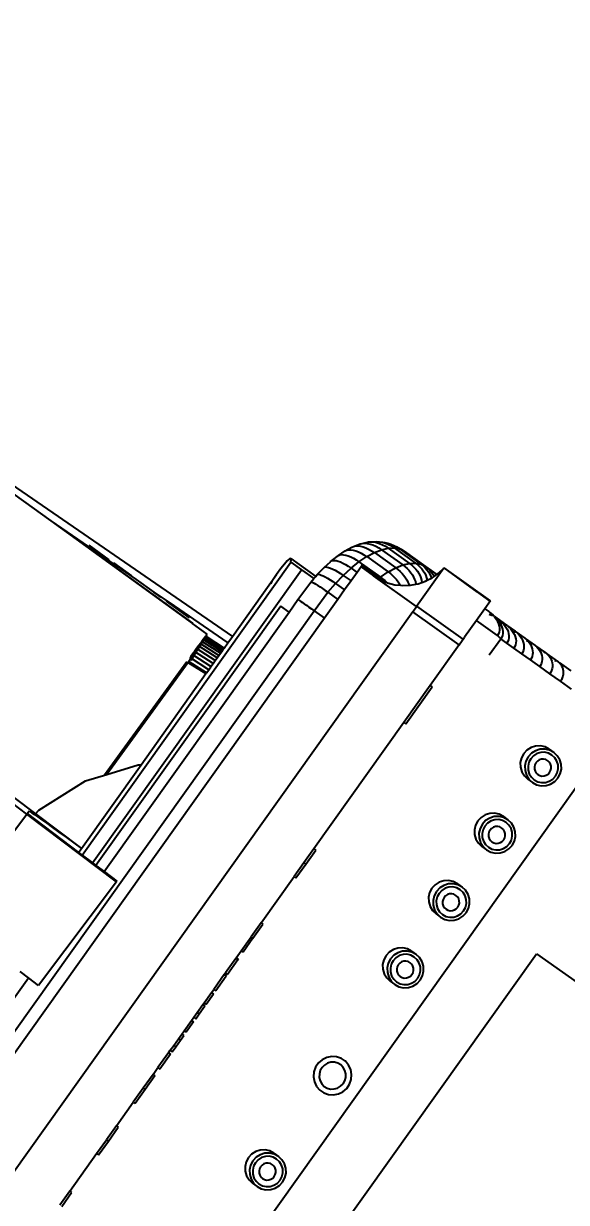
# Model space of a CAD drawing. Header units: metres. Extents: x 141303 to 146299, y 125960 to 127091.
# Drawn here: x 144905.128 to 144905.544, y 126076.511 to 126077.413 of the extents above; entities that cross this region are included whole.
import ezdxf

# ---------------------------------------------------------------- set-up
doc = ezdxf.new("R2010")
doc.units = ezdxf.units.M
doc.header["$MEASUREMENT"] = 0
for name, color, linetype in [('DIMENSION', 50, 'Continuous'), ('Edges', 7, 'Continuous'), ('FURNITURE', 6, 'Continuous')]:
    doc.layers.add(name, color=color, linetype=linetype)
doc.styles.get("Standard").update_dxf_attribs({"font": 'arial.ttf'})
doc.dimstyles.get("Standard").update_dxf_attribs({"dimtxt": 0.18, "dimasz": 0.18, "dimexe": 0.18, "dimexo": 0.0625, "dimgap": 0.09, "dimtad": 0, "dimtih": 1, "dimtoh": 1, "dimdec": 4, "dimzin": 0, "dimdsep": 46, "dimtxsty": 'Standard', "dimcen": 0.09, "dimadec": 0, "dimazin": 0, "dimtfac": 1, "dimtdec": 4, "dimtofl": 0, "dimtmove": 0, "dimatfit": 3, "dimfxl": 1, "dimtolj": 1, "dimtzin": 0, "dimarcsym": 0})

# ---------------------------------------------------------------- blocks, each defined once
blk = doc.blocks.new('ultrasound machine pl')
at = {"layer": 'Edges'}
for p, q in [((170.303, 126.345), (170.212, 112.258)), ((170.303, 126.345), (170.721, 102.815)), ((170.212, 112.258), (170.2, 110.365)), ((170.212, 112.258), (170.304, 107.706)), ((170.2, 110.365), (170.162, 104.565)), ((170.178, 104.565), (170.215, 110.365)), ((170.2, 110.365), (170.215, 110.365)), ((170.321, 110.273), (170.314, 109.188)), ((170.312, 108.945), (170.306, 107.966)), ((170.304, 107.706), (170.298, 106.755)), ((170.296, 106.383), (170.298, 106.755)), ((170.298, 106.755), (170.329, 105.688)), ((159.123, 105.643), (159.141, 106.403)), ((159.386, 106.527), (159.355, 105.345)), ((153.425, 105.794), (159.123, 105.643)), ((158.992, 100.707), (159.123, 105.643)), ((159.146, 105.643), (159.071, 102.815)), ((159.123, 105.643), (159.146, 105.643)), ((159.146, 105.643), (159.288, 105.643)), ((159.288, 105.643), (159.294, 105.594)), ((170.286, 104.827), (170.294, 106.077)), ((170.329, 105.688), (170.38, 102.815)), ((159.355, 105.345), (159.288, 102.815)), ((159.294, 105.594), (159.299, 105.499)), ((159.299, 105.499), (159.302, 105.361)), ((159.302, 105.361), (159.304, 105.179)), ((159.304, 105.179), (159.304, 104.954)), ((159.355, 105.345), (159.566, 105.317)), ((159.566, 105.317), (161.801, 104.391)), ((159.304, 104.687), (159.302, 104.379)), ((159.304, 104.954), (159.304, 104.687)), ((159.302, 104.379), (159.299, 104.033)), ((161.801, 104.391), (162.582, 103.792)), ((170.157, 103.779), (170.162, 104.565)), ((170.162, 104.565), (170.178, 104.565)), ((159.294, 103.648), (159.289, 103.228)), ((159.299, 104.033), (159.294, 103.648)), ((168.652, 103.801), (162.496, 103.858)), ((162.582, 103.792), (163.721, 102.918)), ((168.655, 103.736), (162.582, 103.792)), ((168.705, 103.735), (168.655, 103.736)), ((168.655, 103.736), (168.656, 103.72)), ((168.656, 103.72), (168.705, 103.72)), ((168.656, 103.72), (168.656, 103.717)), ((168.656, 103.717), (168.705, 103.716)), ((168.656, 103.717), (168.713, 102.815)), ((168.705, 103.735), (168.704, 103.756)), ((168.767, 103.735), (168.705, 103.735)), ((168.705, 103.72), (168.705, 103.735)), ((168.705, 103.716), (168.705, 103.72)), ((168.747, 102.815), (168.705, 103.716)), ((168.874, 103.767), (168.767, 103.735)), ((168.818, 103.69), (168.991, 103.702)), ((168.874, 103.767), (168.877, 103.768)), ((168.915, 103.78), (168.877, 103.768)), ((168.877, 103.768), (169.048, 103.779)), ((168.921, 102.815), (168.877, 103.768)), ((168.915, 103.78), (168.917, 103.781)), ((168.947, 103.79), (168.917, 103.781)), ((168.917, 103.781), (169.048, 103.779)), ((169.071, 103.789), (168.947, 103.79)), ((168.991, 103.702), (169.162, 103.713)), ((169.048, 103.779), (169.071, 103.789)), ((169.048, 103.779), (169.124, 103.788)), ((169.051, 103.714), (169.048, 103.779)), ((169.051, 103.714), (169.059, 103.714)), ((169.092, 102.815), (169.051, 103.714)), ((169.051, 103.714), (169.082, 102.815)), ((169.059, 103.714), (169.162, 103.713)), ((169.124, 103.788), (169.071, 103.789)), ((169.124, 103.788), (169.213, 103.787)), ((169.162, 103.713), (169.192, 103.725)), ((169.162, 103.713), (169.327, 103.724)), ((169.257, 102.815), (169.213, 103.787)), ((169.369, 103.786), (169.213, 103.787)), ((169.327, 103.724), (169.483, 103.734)), ((169.414, 102.815), (169.369, 103.786)), ((169.515, 103.785), (169.369, 103.786)), ((169.483, 103.734), (169.628, 103.744)), ((169.559, 102.815), (169.515, 103.785)), ((169.515, 103.785), (169.647, 103.783)), ((169.628, 103.744), (169.759, 103.752)), ((169.691, 102.815), (169.647, 103.783)), ((169.647, 103.783), (169.762, 103.782)), ((169.759, 103.752), (169.875, 103.76)), ((169.807, 102.815), (169.762, 103.782)), ((169.86, 103.781), (169.762, 103.782)), ((169.905, 102.815), (169.86, 103.781)), ((169.939, 103.781), (169.86, 103.781)), ((169.875, 103.76), (169.972, 103.766)), ((169.984, 102.815), (169.939, 103.781)), ((169.939, 103.781), (169.997, 103.78)), ((169.972, 103.766), (170.051, 103.772)), ((170.041, 102.815), (169.997, 103.78)), ((170.032, 103.78), (169.997, 103.78)), ((170.047, 103.78), (170.032, 103.78)), ((170.077, 102.815), (170.032, 103.78)), ((170.047, 103.78), (170.091, 102.815)), ((170.047, 103.78), (170.157, 103.779)), ((170.051, 103.772), (170.108, 103.775)), ((170.108, 103.775), (170.143, 103.779)), ((159.289, 103.228), (159.283, 102.815)), ((159.065, 102.611), (159.05, 102.047)), ((159.071, 102.815), (159.065, 102.611)), ((159.065, 102.611), (174.863, 102.611)), ((159.071, 102.815), (159.283, 102.815)), ((159.283, 102.815), (159.282, 102.802)), ((159.283, 102.815), (159.288, 102.815)), ((159.288, 102.815), (159.288, 102.802)), ((159.288, 102.815), (163.8, 102.815)), ((163.721, 102.918), (163.8, 102.815)), ((163.8, 102.815), (163.81, 102.802)), ((163.8, 102.815), (168.713, 102.815)), ((168.713, 102.815), (168.714, 102.802)), ((168.713, 102.815), (168.747, 102.815)), ((168.748, 102.802), (168.747, 102.815)), ((168.747, 102.815), (168.921, 102.815)), ((168.922, 102.802), (168.921, 102.815)), ((168.921, 102.815), (169.082, 102.815)), ((169.082, 102.815), (169.082, 102.802)), ((169.082, 102.815), (169.092, 102.815)), ((169.093, 102.802), (169.092, 102.815)), ((169.092, 102.815), (169.257, 102.815)), ((169.258, 102.802), (169.257, 102.815)), ((169.257, 102.815), (169.414, 102.815)), ((169.415, 102.802), (169.414, 102.815)), ((169.414, 102.815), (169.559, 102.815)), ((169.56, 102.802), (169.559, 102.815)), ((169.559, 102.815), (169.691, 102.815)), ((169.692, 102.802), (169.691, 102.815)), ((169.691, 102.815), (169.807, 102.815)), ((169.808, 102.802), (169.807, 102.815)), ((169.807, 102.815), (169.905, 102.815)), ((169.906, 102.802), (169.905, 102.815)), ((169.905, 102.815), (169.984, 102.815)), ((169.984, 102.802), (169.984, 102.815)), ((169.984, 102.815), (170.041, 102.815)), ((170.042, 102.802), (170.041, 102.815)), ((170.041, 102.815), (170.077, 102.815)), ((170.077, 102.802), (170.077, 102.815)), ((170.077, 102.815), (170.091, 102.815)), ((170.091, 102.815), (170.091, 102.802)), ((170.091, 102.815), (170.38, 102.815)), ((170.38, 102.815), (170.38, 102.802)), ((170.38, 102.815), (170.721, 102.815)), ((170.722, 102.802), (170.721, 102.815)), ((170.721, 102.815), (174.064, 102.815)), ((173.695, 102.807), (173.57, 102.802)), ((174.064, 102.815), (173.695, 102.807)), ((174.379, 102.814), (174.064, 102.815)), ((174.634, 102.802), (174.379, 102.814)), ((174.823, 102.781), (174.634, 102.802)), ((174.942, 102.75), (174.823, 102.781)), ((174.863, 102.611), (174.962, 102.664)), ((174.863, 102.611), (174.863, 102.047)), ((174.989, 102.711), (174.942, 102.75)), ((174.962, 102.664), (174.989, 102.711)), ((174.989, 102.711), (174.989, 101.363)), ((159.05, 102.047), (159.045, 101.858)), ((159.05, 102.047), (174.863, 102.047)), ((174.863, 102.047), (174.863, 101.374)), ((153.309, 101.411), (153.321, 101.858)), ((159.045, 101.858), (159.034, 101.411)), ((173.034, 101.858), (159.045, 101.858)), ((173.034, 101.411), (173.034, 101.858)), ((141.221, 101.411), (153.309, 101.411)), ((153.295, 100.858), (153.309, 101.411)), ((159.034, 101.411), (159.015, 100.707)), ((159.034, 101.411), (173.034, 101.411)), ((173.034, 101.404), (173.034, 101.411)), ((173.034, 101.411), (173.706, 101.411)), ((173.705, 101.404), (173.706, 101.411)), ((173.706, 101.411), (173.708, 101.404)), ((173.706, 101.411), (174.662, 101.391)), ((173.708, 101.404), (173.711, 101.376)), ((173.711, 101.376), (173.713, 101.329)), ((173.713, 101.329), (173.714, 101.262)), ((173.714, 101.262), (173.716, 101.178)), ((173.716, 101.178), (173.717, 101.077)), ((173.717, 101.077), (173.718, 100.961)), ((173.718, 100.961), (173.719, 100.832)), ((174.662, 101.391), (174.674, 101.384)), ((174.662, 101.391), (174.863, 101.374)), ((174.674, 101.384), (174.685, 101.356)), ((174.685, 101.356), (174.695, 101.308)), ((174.695, 101.308), (174.704, 101.242)), ((174.704, 101.242), (174.712, 101.157)), ((174.712, 101.157), (174.719, 101.056)), ((174.719, 101.056), (174.725, 100.94)), ((174.863, 101.374), (174.989, 101.363)), ((174.989, 101.363), (175.092, 101.354)), ((175.092, 101.354), (175.117, 101.346)), ((175.092, 101.354), (175.506, 101.293)), ((175.117, 101.346), (175.14, 101.317)), ((175.14, 101.317), (175.162, 101.268)), ((175.162, 101.268), (175.182, 101.201)), ((175.182, 101.201), (175.199, 101.115)), ((175.199, 101.115), (175.214, 101.013)), ((175.214, 101.013), (175.226, 100.897)), ((175.506, 101.293), (175.543, 101.283)), ((175.543, 101.283), (175.578, 101.253)), ((175.543, 101.283), (175.893, 101.209)), ((175.578, 101.253), (175.611, 101.203)), ((175.611, 101.203), (175.64, 101.134)), ((175.64, 101.134), (175.666, 101.047)), ((175.666, 101.047), (175.687, 100.944)), ((175.893, 101.209), (175.899, 101.21)), ((175.899, 101.21), (175.947, 101.197)), ((175.947, 101.197), (175.993, 101.165)), ((175.947, 101.197), (176.322, 101.089)), ((175.993, 101.165), (176.035, 101.112)), ((176.035, 101.112), (176.073, 101.041)), ((176.073, 101.041), (176.107, 100.953)), ((176.107, 100.953), (176.135, 100.849)), ((176.322, 101.089), (176.377, 101.054)), ((176.322, 101.089), (176.661, 100.961)), ((176.377, 101.054), (176.429, 100.999)), ((176.429, 100.999), (176.475, 100.926)), ((176.661, 100.961), (176.725, 100.922)), ((176.661, 100.961), (176.958, 100.815)), ((138.876, 100.545), (173.72, 100.545)), ((158.992, 100.707), (153.295, 100.858)), ((158.992, 100.707), (159.015, 100.707)), ((173.719, 100.832), (173.72, 100.693)), ((173.72, 100.693), (173.72, 100.545)), ((173.72, 100.545), (173.72, 99.986)), ((173.72, 100.545), (174.732, 100.524)), ((174.725, 100.94), (174.729, 100.811)), ((174.729, 100.811), (174.731, 100.672)), ((174.731, 100.672), (174.732, 100.524)), ((174.732, 100.524), (174.732, 99.986)), ((174.732, 100.524), (175.241, 100.48)), ((175.226, 100.897), (175.234, 100.768)), ((175.234, 100.768), (175.239, 100.628)), ((175.239, 100.628), (175.241, 100.48)), ((175.241, 100.48), (175.241, 99.986)), ((175.241, 100.48), (175.727, 100.409)), ((175.687, 100.944), (175.704, 100.827)), ((175.704, 100.827), (175.717, 100.697)), ((175.717, 100.697), (175.724, 100.557)), ((175.724, 100.557), (175.727, 100.409)), ((176.135, 100.849), (176.158, 100.73)), ((176.158, 100.73), (176.174, 100.6)), ((176.174, 100.6), (176.184, 100.459)), ((176.184, 100.459), (176.187, 100.311)), ((176.475, 100.926), (176.516, 100.835)), ((176.516, 100.835), (176.551, 100.729)), ((176.551, 100.729), (176.578, 100.609)), ((176.578, 100.609), (176.598, 100.478)), ((176.598, 100.478), (176.61, 100.336)), ((176.725, 100.922), (176.785, 100.864)), ((176.785, 100.864), (176.839, 100.788)), ((176.839, 100.788), (176.886, 100.695)), ((176.886, 100.695), (176.926, 100.587)), ((176.926, 100.587), (176.958, 100.465)), ((176.958, 100.815), (177.03, 100.772)), ((176.958, 100.465), (176.981, 100.332)), ((177.03, 100.772), (177.097, 100.711)), ((177.03, 100.772), (177.287, 100.606)), ((177.097, 100.711), (177.158, 100.631)), ((177.158, 100.631), (177.211, 100.535)), ((177.211, 100.535), (177.256, 100.425)), ((177.287, 100.606), (177.36, 100.541)), ((177.36, 100.541), (177.426, 100.458)), ((177.36, 100.541), (177.491, 100.427)), ((177.426, 100.458), (177.484, 100.359)), ((173.72, 99.986), (138.876, 99.986)), ((174.732, 99.986), (173.72, 99.986)), ((175.241, 99.986), (174.732, 99.986)), ((175.727, 99.986), (175.241, 99.986)), ((175.727, 100.409), (175.727, 99.986)), ((175.727, 100.409), (176.187, 100.311)), ((176.187, 99.986), (175.727, 99.986)), ((176.187, 100.311), (176.187, 99.986)), ((176.187, 100.311), (176.614, 100.188)), ((176.485, 99.986), (176.187, 99.986)), ((176.575, 99.986), (176.485, 99.986)), ((176.485, 99.986), (176.485, 99.311)), ((176.575, 99.986), (176.505, 99.652)), ((176.575, 99.986), (176.575, 99.046)), ((176.61, 100.336), (176.614, 100.188)), ((176.614, 100.188), (176.614, 99.035)), ((176.614, 100.188), (177, 100.042)), ((176.981, 100.332), (176.995, 100.191)), ((176.995, 100.191), (177, 100.042)), ((177, 100.042), (177, 98.889)), ((177, 100.042), (177.338, 99.876)), ((177.256, 100.425), (177.291, 100.301)), ((177.291, 100.301), (177.317, 100.167)), ((177.317, 100.167), (177.333, 100.024)), ((177.333, 100.024), (177.338, 99.876)), ((177.484, 100.359), (177.533, 100.246)), ((177.491, 100.427), (177.57, 100.357)), ((177.533, 100.246), (177.572, 100.12)), ((177.57, 100.357), (177.64, 100.271)), ((177.572, 100.12), (177.601, 99.984)), ((177.601, 99.984), (177.618, 99.841)), ((177.64, 100.271), (177.702, 100.168)), ((177.64, 100.271), (177.796, 100.073)), ((177.702, 100.168), (177.754, 100.052)), ((177.754, 100.052), (177.796, 99.924)), ((177.796, 100.073), (177.86, 99.967)), ((177.796, 99.924), (177.826, 99.787)), ((177.86, 99.967), (177.915, 99.848)), ((176.505, 99.652), (176.485, 99.311)), ((177.338, 99.876), (177.338, 98.723)), ((177.338, 99.876), (177.624, 99.691)), ((177.618, 99.841), (177.624, 99.691)), ((177.624, 99.691), (177.624, 98.538)), ((177.624, 99.691), (177.851, 99.493)), ((177.826, 99.787), (177.844, 99.642)), ((177.844, 99.642), (177.851, 99.493)), ((177.851, 99.493), (177.851, 98.34)), ((177.851, 99.493), (178.016, 99.283)), ((177.915, 99.848), (177.958, 99.718)), ((177.915, 99.848), (177.955, 99.761)), ((177.955, 99.761), (177.956, 99.759)), ((177.956, 99.759), (178.012, 99.637)), ((177.958, 99.718), (177.99, 99.579)), ((177.99, 99.579), (178.009, 99.433)), ((178.009, 99.433), (178.016, 99.283)), ((178.012, 99.637), (178.057, 99.504)), ((178.057, 99.504), (178.089, 99.363)), ((176.485, 99.311), (176.513, 98.971)), ((176.485, 96.986), (176.485, 99.311)), ((176.513, 98.971), (176.575, 98.705)), ((176.575, 99.046), (176.614, 99.035)), ((176.575, 98.705), (176.575, 99.046)), ((176.61, 98.911), (176.599, 98.786)), ((176.614, 99.035), (176.61, 98.911)), ((176.614, 99.035), (177, 98.889)), ((177, 98.889), (176.995, 98.765)), ((177, 98.889), (177.338, 98.723)), ((178.016, 99.283), (178.016, 98.13)), ((178.016, 99.283), (178.116, 99.066)), ((178.089, 99.363), (178.109, 99.216)), ((178.109, 99.216), (178.116, 99.066)), ((178.109, 99.216), (178.123, 99.145)), ((178.116, 99.066), (178.116, 97.913)), ((178.116, 99.066), (178.149, 98.847)), ((178.123, 99.145), (178.142, 98.998)), ((178.142, 98.998), (178.149, 98.847)), ((176.575, 98.705), (176.583, 98.668)), ((176.599, 98.786), (176.583, 98.668)), ((176.583, 98.668), (176.59, 98.639)), ((176.59, 98.639), (176.714, 98.321)), ((176.937, 98.397), (176.904, 98.282)), ((176.963, 98.517), (176.937, 98.397)), ((176.983, 98.64), (176.963, 98.517)), ((176.995, 98.765), (176.983, 98.64)), ((177.319, 98.475), (177.297, 98.353)), ((177.333, 98.599), (177.319, 98.475)), ((177.338, 98.723), (177.333, 98.599)), ((177.338, 98.723), (177.624, 98.538)), ((177.618, 98.415), (177.603, 98.292)), ((177.624, 98.538), (177.618, 98.415)), ((177.624, 98.538), (177.851, 98.34)), ((178.149, 98.847), (178.149, 97.694)), ((176.714, 98.321), (176.835, 98.107)), ((176.865, 98.174), (176.835, 98.107)), ((176.835, 98.107), (176.882, 98.024)), ((176.904, 98.282), (176.865, 98.174)), ((176.882, 98.024), (177.056, 97.801)), ((177.138, 97.919), (177.083, 97.834)), ((177.187, 98.015), (177.138, 97.919)), ((177.231, 98.121), (177.187, 98.015)), ((177.268, 98.234), (177.231, 98.121)), ((177.297, 98.353), (177.268, 98.234)), ((177.506, 97.943), (177.458, 97.84)), ((177.546, 98.054), (177.506, 97.943)), ((177.579, 98.171), (177.546, 98.054)), ((177.603, 98.292), (177.579, 98.171)), ((177.768, 97.86), (177.725, 97.751)), ((177.803, 97.975), (177.768, 97.86)), ((177.828, 98.095), (177.803, 97.975)), ((177.844, 98.217), (177.828, 98.095)), ((177.851, 98.34), (177.844, 98.217)), ((177.851, 98.34), (178.016, 98.13)), ((177.992, 97.886), (177.966, 97.768)), ((178.009, 98.008), (177.992, 97.886)), ((178.016, 98.13), (178.009, 98.008)), ((178.016, 98.13), (178.116, 97.913)), ((178.116, 97.913), (178.109, 97.791)), ((178.116, 97.913), (178.149, 97.694)), ((177.083, 97.834), (177.056, 97.801)), ((177.056, 97.801), (177.092, 97.755)), ((177.092, 97.755), (177.268, 97.585)), ((177.281, 97.596), (177.268, 97.585)), ((177.268, 97.585), (177.337, 97.518)), ((177.345, 97.665), (177.281, 97.596)), ((177.337, 97.518), (177.485, 97.417)), ((177.404, 97.747), (177.345, 97.665)), ((177.458, 97.84), (177.404, 97.747)), ((177.485, 97.417), (177.481, 97.415)), ((177.553, 97.483), (177.485, 97.417)), ((177.485, 97.417), (177.615, 97.319)), ((177.617, 97.561), (177.553, 97.483)), ((177.674, 97.651), (177.617, 97.561)), ((177.725, 97.751), (177.674, 97.651)), ((177.771, 97.365), (177.705, 97.29)), ((177.831, 97.452), (177.771, 97.365)), ((177.885, 97.549), (177.831, 97.452)), ((177.929, 97.655), (177.885, 97.549)), ((177.981, 97.339), (177.927, 97.245)), ((177.966, 97.768), (177.929, 97.655)), ((178.027, 97.443), (177.981, 97.339)), ((178.064, 97.554), (178.027, 97.443)), ((178.097, 97.337), (178.06, 97.228)), ((178.092, 97.67), (178.064, 97.554)), ((178.109, 97.791), (178.092, 97.67)), ((178.125, 97.453), (178.097, 97.337)), ((178.142, 97.572), (178.125, 97.453)), ((178.149, 97.694), (178.142, 97.572)), ((178.149, 97.694), (178.149, 97.082)), ((176.198, 96.986), (137.854, 96.986)), ((176.198, 94.486), (176.198, 96.986)), ((176.198, 96.986), (176.485, 96.986)), ((178.554, 96.986), (176.485, 96.986)), ((176.508, 94.486), (176.508, 96.986)), ((177.615, 97.319), (177.692, 97.279)), ((177.705, 97.29), (177.692, 97.279)), ((177.692, 97.279), (177.88, 97.182)), ((177.927, 97.245), (177.88, 97.182)), ((177.88, 97.182), (177.917, 97.162)), ((177.917, 97.162), (178.014, 97.128)), ((178.06, 97.228), (178.014, 97.128)), ((178.014, 97.128), (178.149, 97.082)), ((178.149, 97.082), (178.24, 97.05)), ((178.24, 97.05), (178.554, 96.986)), ((178.575, 96.986), (178.533, 96.936)), ((178.554, 96.986), (178.575, 96.986)), ((178.554, 95.17), (178.575, 96.986)), ((178.575, 96.986), (178.554, 96.97)), ((178.554, 94.486), (178.575, 96.986)), ((178.575, 94.486), (178.575, 96.986)), ((146.729, 94.486), (145.979, 94.486)), ((145.979, 94.386), (146.729, 94.386)), ((146.729, 94.486), (146.729, 94.386)), ((146.729, 94.486), (148.761, 94.486)), ((148.761, 94.486), (148.761, 94.386)), ((148.761, 94.486), (149.511, 94.486)), ((148.761, 94.386), (149.511, 94.386)), ((149.511, 94.486), (149.511, 94.386)), ((150.261, 94.486), (149.511, 94.486)), ((149.511, 94.386), (150.261, 94.386)), ((150.261, 94.486), (150.261, 94.386)), ((150.261, 94.486), (151.535, 94.486)), ((151.535, 94.486), (151.535, 94.386)), ((152.285, 94.486), (151.535, 94.486)), ((152.285, 94.386), (151.535, 94.386)), ((152.285, 94.486), (152.285, 94.386)), ((153.035, 94.486), (152.285, 94.486)), ((153.035, 94.386), (152.285, 94.386)), ((153.035, 94.486), (153.035, 94.386)), ((153.035, 94.486), (153.4, 94.486)), ((153.4, 94.486), (153.4, 94.378)), ((154.198, 94.486), (153.4, 94.486)), ((154.198, 94.378), (153.4, 94.378)), ((154.198, 94.486), (154.198, 94.378)), ((154.198, 94.486), (154.337, 94.486)), ((154.337, 94.486), (154.597, 94.486)), ((154.337, 94.486), (154.337, 94.378)), ((154.337, 94.378), (154.597, 94.378)), ((154.597, 94.486), (154.951, 94.486)), ((154.597, 94.486), (154.597, 94.378)), ((154.597, 94.378), (154.951, 94.378)), ((154.951, 94.486), (155.211, 94.486)), ((154.951, 94.486), (154.951, 94.378)), ((154.951, 94.378), (155.211, 94.378)), ((155.211, 94.486), (155.384, 94.486)), ((155.211, 94.486), (155.211, 94.378)), ((155.384, 94.486), (155.942, 94.486)), ((155.384, 94.486), (155.384, 94.378)), ((155.942, 94.378), (155.384, 94.378)), ((155.942, 94.486), (156.115, 94.486)), ((155.942, 94.486), (155.942, 94.378)), ((156.115, 94.486), (156.375, 94.486)), ((156.115, 94.486), (156.115, 94.378)), ((156.115, 94.378), (156.375, 94.378)), ((156.375, 94.486), (156.806, 94.486)), ((156.375, 94.486), (156.375, 94.378)), ((156.375, 94.378), (156.806, 94.378)), ((156.806, 94.486), (156.888, 94.486)), ((156.806, 94.486), (156.806, 94.378)), ((156.888, 94.486), (157.446, 94.486)), ((156.888, 94.486), (156.888, 94.378)), ((157.446, 94.378), (156.888, 94.378)), ((157.446, 94.486), (157.619, 94.486)), ((157.446, 94.486), (157.446, 94.378)), ((157.619, 94.486), (157.619, 94.378)), ((158.416, 94.486), (157.619, 94.486)), ((158.416, 94.378), (157.619, 94.378)), ((158.416, 94.486), (158.416, 94.378)), ((158.416, 94.486), (158.499, 94.486)), ((158.499, 94.486), (158.499, 94.378)), ((158.499, 94.486), (158.505, 94.486)), ((158.505, 94.378), (158.499, 94.378)), ((158.505, 94.486), (158.505, 94.378)), ((159.284, 94.486), (158.505, 94.486)), ((159.284, 94.378), (158.505, 94.378)), ((159.284, 94.486), (159.284, 94.378)), ((159.325, 94.486), (159.284, 94.486)), ((159.325, 94.378), (159.284, 94.378)), ((159.325, 94.486), (159.325, 94.378)), ((159.325, 94.486), (159.704, 94.486)), ((159.704, 94.486), (159.704, 94.386)), ((159.704, 94.486), (160.454, 94.486)), ((160.454, 94.386), (159.704, 94.386)), ((160.454, 94.486), (160.454, 94.386)), ((161.204, 94.486), (160.454, 94.486)), ((160.454, 94.386), (161.204, 94.386)), ((161.204, 94.486), (161.204, 94.386)), ((161.204, 94.486), (163.704, 94.486)), ((163.704, 94.486), (163.704, 94.386)), ((164.454, 94.486), (163.704, 94.486)), ((163.704, 94.386), (164.454, 94.386)), ((164.454, 94.486), (164.454, 94.386)), ((165.204, 94.486), (164.454, 94.486)), ((164.454, 94.386), (165.204, 94.386)), ((165.204, 94.486), (165.204, 94.386)), ((172.013, 94.486), (165.204, 94.486)), ((172.013, 94.486), (172.013, 94.386)), ((174.013, 94.486), (172.013, 94.486)), ((172.013, 94.386), (174.013, 94.386)), ((174.013, 94.486), (174.013, 94.386)), ((176.198, 94.486), (174.013, 94.486)), ((176.198, 94.486), (176.61, 94.486)), ((177.513, 94.486), (176.61, 94.486)), ((178.149, 94.486), (177.513, 94.486)), ((177.513, 93.351), (177.513, 94.486)), ((178.149, 94.27), (178.142, 94.225)), ((178.142, 94.225), (178.142, 94.148)), ((178.149, 94.486), (178.149, 94.27)), ((178.575, 94.486), (178.149, 94.486)), ((178.014, 93.706), (177.959, 93.616)), ((178.06, 93.806), (178.014, 93.706)), ((178.067, 93.711), (178.03, 93.604)), ((178.06, 94.193), (178.089, 94.082)), ((178.097, 93.914), (178.06, 93.806)), ((178.094, 93.825), (178.067, 93.711)), ((178.089, 94.082), (178.097, 94.032)), ((178.111, 93.92), (178.094, 93.825)), ((178.116, 93.972), (178.097, 93.914)), ((178.116, 93.972), (178.111, 93.92)), ((178.111, 93.92), (178.116, 93.824)), ((178.116, 93.972), (178.125, 94.029)), ((178.116, 93.972), (178.116, 93.824)), ((178.116, 93.824), (178.118, 93.715)), ((178.118, 93.715), (178.116, 93.686)), ((178.142, 94.148), (178.125, 94.029)), ((177.483, 93.153), (177.513, 93.351)), ((177.595, 93.358), (177.513, 93.351)), ((177.676, 93.38), (177.595, 93.358)), ((177.724, 93.219), (177.646, 93.182)), ((177.754, 93.418), (177.676, 93.38)), ((177.798, 93.271), (177.724, 93.219)), ((177.828, 93.47), (177.754, 93.418)), ((177.866, 93.337), (177.798, 93.271)), ((177.896, 93.537), (177.828, 93.47)), ((177.929, 93.415), (177.866, 93.337)), ((177.959, 93.616), (177.896, 93.537)), ((177.983, 93.505), (177.929, 93.415)), ((178.03, 93.604), (177.983, 93.505)), ((178.03, 93.268), (177.983, 93.171)), ((178.067, 93.372), (178.03, 93.268)), ((178.067, 93.565), (178.089, 93.485)), ((178.092, 93.472), (178.067, 93.372)), ((178.089, 93.485), (178.092, 93.472)), ((178.094, 93.483), (178.092, 93.472)), ((178.092, 93.472), (178.094, 93.457)), ((178.111, 93.598), (178.094, 93.483)), ((178.116, 93.686), (178.111, 93.598)), ((178.111, 93.333), (178.118, 93.295)), ((178.116, 93.243), (178.111, 93.183)), ((178.116, 93.686), (178.118, 93.295)), ((178.116, 93.256), (178.118, 93.295)), ((178.116, 93.256), (178.116, 93.243)), ((178.116, 93.243), (178.118, 92.825)), ((176.609, 93.153), (177.483, 93.153)), ((177.565, 93.16), (177.483, 93.153)), ((177.483, 92.822), (177.483, 93.153)), ((177.565, 92.83), (177.483, 92.822)), ((177.483, 92.445), (177.483, 92.822)), ((177.646, 93.182), (177.565, 93.16)), ((177.646, 92.853), (177.565, 92.83)), ((177.724, 92.89), (177.646, 92.853)), ((177.798, 92.942), (177.724, 92.89)), ((177.866, 93.006), (177.798, 92.942)), ((177.929, 93.083), (177.866, 93.006)), ((177.929, 92.693), (177.866, 92.62)), ((177.983, 93.171), (177.929, 93.083)), ((177.983, 92.776), (177.929, 92.693)), ((178.03, 92.869), (177.983, 92.776)), ((178.067, 92.969), (178.03, 92.869)), ((178.094, 93.074), (178.067, 92.969)), ((178.067, 92.911), (178.089, 92.836)), ((178.089, 92.836), (178.094, 92.811)), ((178.111, 93.183), (178.094, 93.074)), ((178.111, 92.696), (178.094, 92.617)), ((178.116, 92.8), (178.111, 92.72)), ((178.111, 92.72), (178.111, 92.696)), ((178.111, 92.696), (178.116, 92.613)), ((178.118, 92.825), (178.116, 92.8)), ((178.116, 92.8), (178.116, 92.613)), ((177.565, 92.452), (177.483, 92.445)), ((177.483, 92.022), (177.483, 92.445)), ((177.646, 92.474), (177.565, 92.452)), ((177.724, 92.509), (177.646, 92.474)), ((177.798, 92.558), (177.724, 92.509)), ((177.866, 92.62), (177.798, 92.558)), ((177.866, 92.187), (177.798, 92.129)), ((177.929, 92.257), (177.866, 92.187)), ((177.983, 92.335), (177.929, 92.257)), ((178.03, 92.423), (177.983, 92.335)), ((178.067, 92.517), (178.03, 92.423)), ((178.094, 92.617), (178.067, 92.517)), ((178.067, 92.209), (178.089, 92.141)), ((178.111, 92.21), (178.094, 92.113)), ((178.116, 92.285), (178.111, 92.21)), ((178.116, 92.613), (178.118, 92.309)), ((178.118, 92.309), (178.116, 92.285)), ((178.116, 92.285), (178.116, 91.937)), ((177.565, 92.029), (177.483, 92.022)), ((177.483, 91.557), (177.483, 92.022)), ((177.646, 92.049), (177.565, 92.029)), ((177.724, 92.083), (177.646, 92.049)), ((177.798, 92.129), (177.724, 92.083)), ((177.798, 91.657), (177.724, 91.614)), ((177.866, 91.712), (177.798, 91.657)), ((177.929, 91.776), (177.866, 91.712)), ((177.983, 91.85), (177.929, 91.776)), ((178.03, 91.932), (177.983, 91.85)), ((178.067, 92.02), (178.03, 91.932)), ((178.094, 92.113), (178.067, 92.02)), ((178.089, 92.141), (178.094, 92.113)), ((178.111, 91.657), (178.094, 91.567)), ((178.111, 92.013), (178.116, 91.937)), ((178.116, 91.726), (178.111, 91.657)), ((178.116, 91.937), (178.118, 91.748)), ((178.118, 91.748), (178.116, 91.726)), ((178.116, 91.726), (178.116, 91.219)), ((177.565, 91.563), (177.483, 91.557)), ((177.483, 91.052), (177.483, 91.557)), ((177.646, 91.582), (177.565, 91.563)), ((177.724, 91.614), (177.646, 91.582)), ((177.798, 91.145), (177.724, 91.105)), ((177.866, 91.196), (177.798, 91.145)), ((177.929, 91.255), (177.866, 91.196)), ((177.983, 91.324), (177.929, 91.255)), ((178.03, 91.399), (177.983, 91.324)), ((178.067, 91.481), (178.03, 91.399)), ((178.094, 91.567), (178.067, 91.481)), ((178.067, 91.464), (178.089, 91.403)), ((178.089, 91.403), (178.094, 91.381)), ((178.111, 91.287), (178.116, 91.219)), ((178.117, 91.129), (178.111, 91.063)), ((178.116, 91.219), (178.118, 91.147)), ((178.118, 91.147), (178.117, 91.129)), ((178.117, 91.129), (178.118, 90.508)), ((177.565, 91.058), (177.483, 91.052)), ((177.483, 90.511), (177.483, 91.052)), ((177.646, 91.076), (177.565, 91.058)), ((177.724, 91.105), (177.646, 91.076)), ((177.866, 90.642), (177.798, 90.596)), ((177.929, 90.696), (177.866, 90.642)), ((177.983, 90.759), (177.929, 90.696)), ((178.03, 90.828), (177.983, 90.759)), ((178.067, 90.903), (178.03, 90.828)), ((178.094, 90.981), (178.067, 90.903)), ((178.067, 90.679), (178.089, 90.625)), ((178.089, 90.625), (178.094, 90.607)), ((178.111, 91.063), (178.094, 90.981)), ((177.565, 90.516), (177.483, 90.511)), ((177.483, 89.936), (177.483, 90.511)), ((177.646, 90.532), (177.565, 90.516)), ((177.724, 90.559), (177.646, 90.532)), ((177.798, 90.596), (177.724, 90.559)), ((177.929, 90.103), (177.866, 90.054)), ((177.983, 90.159), (177.929, 90.103)), ((178.03, 90.221), (177.983, 90.159)), ((178.067, 90.288), (178.03, 90.221)), ((178.094, 90.359), (178.067, 90.288)), ((178.111, 90.433), (178.094, 90.359)), ((178.111, 90.523), (178.118, 90.508)), ((178.116, 90.463), (178.111, 90.433)), ((178.115, 90.477), (178.118, 90.508)), ((178.115, 90.477), (178.116, 90.463)), ((178.116, 90.463), (178.118, 89.836)), ((177.565, 89.941), (177.483, 89.936)), ((177.483, 89.33), (177.483, 89.936)), ((177.646, 89.955), (177.565, 89.941)), ((177.724, 89.979), (177.646, 89.955)), ((177.798, 90.012), (177.724, 89.979)), ((177.866, 90.054), (177.798, 90.012)), ((162.82, 89.075), (162.652, 88.947)), ((163.015, 89.155), (162.82, 89.075)), ((163.225, 89.182), (163.015, 89.155)), ((163.435, 89.155), (163.225, 89.182)), ((163.63, 89.075), (163.435, 89.155)), ((163.798, 88.947), (163.63, 89.075)), ((166.398, 89.15), (166.23, 89.022)), ((166.593, 89.23), (166.398, 89.15)), ((166.803, 89.257), (166.593, 89.23)), ((167.013, 89.23), (166.803, 89.257)), ((167.208, 89.15), (167.013, 89.23)), ((167.376, 89.022), (167.208, 89.15)), ((169.808, 89.097), (169.679, 88.931)), ((169.976, 89.224), (169.808, 89.097)), ((170.172, 89.305), (169.976, 89.224)), ((170.172, 89.059), (169.976, 88.979)), ((170.381, 89.332), (170.172, 89.305)), ((170.381, 89.086), (170.172, 89.059)), ((170.591, 89.305), (170.381, 89.332)), ((170.591, 89.059), (170.381, 89.086)), ((170.787, 89.224), (170.591, 89.305)), ((170.787, 88.979), (170.591, 89.059)), ((170.955, 89.097), (170.787, 89.224)), ((171.084, 88.931), (170.955, 89.097)), ((173.386, 89.172), (173.258, 89.006)), ((173.554, 89.299), (173.386, 89.172)), ((173.554, 89.054), (173.386, 88.926)), ((173.75, 89.379), (173.554, 89.299)), ((173.75, 89.134), (173.554, 89.054)), ((173.96, 89.407), (173.75, 89.379)), ((173.96, 89.161), (173.75, 89.134)), ((174.17, 89.379), (173.96, 89.407)), ((174.17, 89.134), (173.96, 89.161)), ((174.365, 89.299), (174.17, 89.379)), ((174.365, 89.054), (174.17, 89.134)), ((174.533, 89.172), (174.365, 89.299)), ((174.533, 88.926), (174.365, 89.054)), ((174.662, 89.006), (174.533, 89.172)), ((151.788, 88.557), (151.707, 88.363)), ((151.917, 88.723), (151.788, 88.557)), ((152.085, 88.85), (151.917, 88.723)), ((152.085, 88.604), (151.917, 88.477)), ((152.28, 88.93), (152.085, 88.85)), ((152.28, 88.684), (152.085, 88.604)), ((152.317, 88.549), (152.155, 88.483)), ((152.49, 88.958), (152.28, 88.93)), ((152.49, 88.712), (152.28, 88.684)), ((152.49, 88.572), (152.317, 88.549)), ((152.7, 88.93), (152.49, 88.958)), ((152.7, 88.684), (152.49, 88.712)), ((152.663, 88.549), (152.49, 88.572)), ((152.825, 88.483), (152.663, 88.549)), ((152.895, 88.85), (152.7, 88.93)), ((152.895, 88.604), (152.7, 88.684)), ((153.063, 88.723), (152.895, 88.85)), ((153.063, 88.477), (152.895, 88.604)), ((153.192, 88.557), (153.063, 88.723)), ((153.273, 88.363), (153.192, 88.557)), ((156.883, 88.527), (156.776, 88.336)), ((157.036, 88.684), (156.883, 88.527)), ((157.226, 88.797), (157.036, 88.684)), ((157.29, 88.549), (157.163, 88.461)), ((157.439, 88.857), (157.226, 88.797)), ((157.435, 88.602), (157.29, 88.549)), ((157.59, 88.616), (157.435, 88.602)), ((157.661, 88.862), (157.439, 88.857)), ((157.743, 88.591), (157.59, 88.616)), ((157.876, 88.81), (157.661, 88.862)), ((157.884, 88.527), (157.743, 88.591)), ((158.071, 88.705), (157.876, 88.81)), ((158.004, 88.43), (157.884, 88.527)), ((158.231, 88.554), (158.071, 88.705)), ((158.346, 88.368), (158.231, 88.554)), ((162.442, 88.588), (162.414, 88.38)), ((162.523, 88.781), (162.442, 88.588)), ((162.523, 88.535), (162.442, 88.342)), ((162.652, 88.947), (162.523, 88.781)), ((162.652, 88.702), (162.523, 88.535)), ((162.752, 88.603), (162.645, 88.466)), ((162.82, 88.829), (162.652, 88.702)), ((162.89, 88.708), (162.752, 88.603)), ((163.015, 88.909), (162.82, 88.829)), ((163.052, 88.774), (162.89, 88.708)), ((163.225, 88.936), (163.015, 88.909)), ((163.225, 88.797), (163.052, 88.774)), ((163.435, 88.909), (163.225, 88.936)), ((163.398, 88.774), (163.225, 88.797)), ((163.56, 88.708), (163.398, 88.774)), ((163.63, 88.829), (163.435, 88.909)), ((163.698, 88.603), (163.56, 88.708)), ((163.798, 88.702), (163.63, 88.829)), ((163.805, 88.466), (163.698, 88.603)), ((163.927, 88.781), (163.798, 88.947)), ((163.927, 88.535), (163.798, 88.702)), ((164.008, 88.588), (163.927, 88.781)), ((164.008, 88.342), (163.927, 88.535)), ((164.036, 88.38), (164.008, 88.588)), ((166.02, 88.663), (165.992, 88.455)), ((166.101, 88.856), (166.02, 88.663)), ((166.101, 88.61), (166.02, 88.417)), ((166.23, 89.022), (166.101, 88.856)), ((166.23, 88.776), (166.101, 88.61)), ((166.223, 88.54), (166.157, 88.381)), ((166.33, 88.678), (166.223, 88.54)), ((166.398, 88.904), (166.23, 88.776)), ((166.468, 88.783), (166.33, 88.678)), ((166.593, 88.984), (166.398, 88.904)), ((166.63, 88.849), (166.468, 88.783)), ((166.602, 88.538), (166.524, 88.479)), ((166.803, 89.011), (166.593, 88.984)), ((166.692, 88.574), (166.602, 88.538)), ((166.803, 88.871), (166.63, 88.849)), ((166.788, 88.587), (166.692, 88.574)), ((166.885, 88.574), (166.788, 88.587)), ((167.013, 88.984), (166.803, 89.011)), ((166.976, 88.849), (166.803, 88.871)), ((166.975, 88.538), (166.885, 88.574)), ((167.053, 88.479), (166.975, 88.538)), ((167.138, 88.783), (166.976, 88.849)), ((167.208, 88.904), (167.013, 88.984)), ((167.276, 88.678), (167.138, 88.783)), ((167.376, 88.776), (167.208, 88.904)), ((167.383, 88.54), (167.276, 88.678)), ((167.505, 88.856), (167.376, 89.022)), ((167.505, 88.61), (167.376, 88.776)), ((167.45, 88.381), (167.383, 88.54)), ((167.586, 88.663), (167.505, 88.856)), ((167.586, 88.417), (167.505, 88.61)), ((167.614, 88.455), (167.586, 88.663)), ((169.598, 88.737), (169.571, 88.53)), ((169.571, 88.53), (169.571, 88.284)), ((169.679, 88.931), (169.598, 88.737)), ((169.679, 88.685), (169.598, 88.492)), ((169.808, 88.851), (169.679, 88.685)), ((169.802, 88.615), (169.735, 88.456)), ((169.908, 88.752), (169.802, 88.615)), ((169.976, 88.979), (169.808, 88.851)), ((170.047, 88.858), (169.908, 88.752)), ((170.102, 88.554), (170.043, 88.477)), ((170.208, 88.924), (170.047, 88.858)), ((170.18, 88.612), (170.102, 88.554)), ((170.27, 88.649), (170.18, 88.612)), ((170.381, 88.946), (170.208, 88.924)), ((170.367, 88.662), (170.27, 88.649)), ((170.463, 88.649), (170.367, 88.662)), ((170.555, 88.924), (170.381, 88.946)), ((170.554, 88.612), (170.463, 88.649)), ((170.631, 88.554), (170.554, 88.612)), ((170.716, 88.858), (170.555, 88.924)), ((170.69, 88.477), (170.631, 88.554)), ((170.855, 88.752), (170.716, 88.858)), ((170.955, 88.851), (170.787, 88.979)), ((170.961, 88.615), (170.855, 88.752)), ((171.084, 88.685), (170.955, 88.851)), ((171.028, 88.456), (170.961, 88.615)), ((171.164, 88.737), (171.084, 88.931)), ((171.164, 88.492), (171.084, 88.685)), ((171.192, 88.53), (171.164, 88.737)), ((171.192, 88.53), (171.192, 88.284)), ((173.177, 88.812), (173.149, 88.605)), ((173.149, 88.605), (173.149, 88.359)), ((173.177, 88.567), (173.149, 88.359)), ((173.258, 89.006), (173.177, 88.812)), ((173.258, 88.76), (173.177, 88.567)), ((173.386, 88.926), (173.258, 88.76)), ((173.313, 88.53), (173.29, 88.359)), ((173.38, 88.69), (173.313, 88.53)), ((173.486, 88.827), (173.38, 88.69)), ((173.625, 88.933), (173.486, 88.827)), ((173.621, 88.552), (173.584, 88.463)), ((173.681, 88.629), (173.621, 88.552)), ((173.786, 88.999), (173.625, 88.933)), ((173.758, 88.687), (173.681, 88.629)), ((173.848, 88.724), (173.758, 88.687)), ((173.96, 89.021), (173.786, 88.999)), ((173.945, 88.737), (173.848, 88.724)), ((174.042, 88.724), (173.945, 88.737)), ((174.133, 88.999), (173.96, 89.021)), ((174.132, 88.687), (174.042, 88.724)), ((174.209, 88.629), (174.132, 88.687)), ((174.294, 88.933), (174.133, 88.999)), ((174.269, 88.552), (174.209, 88.629)), ((174.306, 88.463), (174.269, 88.552)), ((174.433, 88.827), (174.294, 88.933)), ((174.539, 88.69), (174.433, 88.827)), ((174.662, 88.76), (174.533, 88.926)), ((174.606, 88.53), (174.539, 88.69)), ((174.629, 88.359), (174.606, 88.53)), ((174.743, 88.812), (174.662, 89.006)), ((174.743, 88.567), (174.662, 88.76)), ((174.77, 88.605), (174.743, 88.812)), ((174.77, 88.359), (174.743, 88.567)), ((174.77, 88.605), (174.77, 88.359)), ((151.707, 88.363), (151.679, 88.155)), ((151.679, 88.155), (151.679, 87.91)), ((151.707, 88.117), (151.679, 87.91)), ((151.788, 88.311), (151.707, 88.117)), ((151.917, 88.477), (151.788, 88.311)), ((151.844, 88.081), (151.821, 87.91)), ((151.91, 88.241), (151.844, 88.081)), ((152.017, 88.378), (151.91, 88.241)), ((152.155, 88.483), (152.017, 88.378)), ((152.114, 88.014), (152.102, 87.918)), ((152.152, 88.103), (152.114, 88.014)), ((152.211, 88.179), (152.152, 88.103)), ((152.288, 88.238), (152.211, 88.179)), ((152.379, 88.275), (152.288, 88.238)), ((152.475, 88.288), (152.379, 88.275)), ((152.572, 88.275), (152.475, 88.288)), ((152.662, 88.238), (152.572, 88.275)), ((152.74, 88.179), (152.662, 88.238)), ((152.799, 88.103), (152.74, 88.179)), ((152.836, 88.014), (152.799, 88.103)), ((152.963, 88.378), (152.825, 88.483)), ((152.849, 87.918), (152.836, 88.014)), ((153.07, 88.241), (152.963, 88.378)), ((153.192, 88.311), (153.063, 88.477)), ((153.137, 88.081), (153.07, 88.241)), ((153.159, 87.91), (153.137, 88.081)), ((153.273, 88.117), (153.192, 88.311)), ((153.301, 88.155), (153.273, 88.363)), ((153.301, 87.91), (153.273, 88.117)), ((153.301, 88.155), (153.301, 87.91)), ((156.776, 88.336), (156.723, 88.125)), ((156.723, 88.163), (156.723, 88.125)), ((156.723, 88.125), (156.727, 87.908)), ((156.999, 88.206), (156.973, 88.056)), ((156.973, 88.056), (156.987, 87.904)), ((157.064, 88.344), (156.999, 88.206)), ((157.163, 88.461), (157.064, 88.344)), ((158.094, 88.306), (158.004, 88.43)), ((158.147, 88.163), (158.094, 88.306)), ((158.136, 87.861), (158.162, 88.011)), ((158.162, 88.011), (158.147, 88.163)), ((158.408, 88.159), (158.346, 88.368)), ((158.412, 87.986), (158.408, 88.159)), ((162.414, 88.38), (162.414, 88.134)), ((162.442, 88.342), (162.414, 88.134)), ((162.414, 88.134), (162.442, 87.927)), ((162.578, 88.306), (162.556, 88.134)), ((162.556, 88.134), (162.578, 87.963)), ((162.645, 88.466), (162.578, 88.306)), ((162.849, 88.238), (162.836, 88.142)), ((162.836, 88.142), (162.849, 88.047)), ((162.886, 88.327), (162.849, 88.238)), ((162.849, 88.047), (162.886, 87.958)), ((162.946, 88.404), (162.886, 88.327)), ((163.023, 88.463), (162.946, 88.404)), ((163.113, 88.5), (163.023, 88.463)), ((163.21, 88.512), (163.113, 88.5)), ((163.307, 88.5), (163.21, 88.512)), ((163.397, 88.463), (163.307, 88.5)), ((163.474, 88.404), (163.397, 88.463)), ((163.534, 88.327), (163.474, 88.404)), ((163.571, 88.238), (163.534, 88.327)), ((163.534, 87.958), (163.571, 88.047)), ((163.584, 88.142), (163.571, 88.238)), ((163.571, 88.047), (163.584, 88.142)), ((163.871, 88.306), (163.805, 88.466)), ((163.894, 88.134), (163.871, 88.306)), ((163.871, 87.963), (163.894, 88.134)), ((164.036, 88.134), (164.008, 88.342)), ((164.008, 87.927), (164.036, 88.134)), ((164.036, 88.38), (164.036, 88.134)), ((165.992, 88.455), (165.992, 88.209)), ((166.02, 88.417), (165.992, 88.209)), ((165.992, 88.209), (166.02, 88.002)), ((166.157, 88.381), (166.134, 88.209)), ((166.134, 88.209), (166.157, 88.038)), ((166.157, 88.038), (166.223, 87.878)), ((166.427, 88.313), (166.415, 88.217)), ((166.415, 88.217), (166.427, 88.122)), ((166.465, 88.402), (166.427, 88.313)), ((166.427, 88.122), (166.465, 88.032)), ((166.524, 88.479), (166.465, 88.402)), ((166.465, 88.032), (166.524, 87.956)), ((167.112, 88.402), (167.053, 88.479)), ((167.053, 87.956), (167.112, 88.032)), ((167.149, 88.313), (167.112, 88.402)), ((167.112, 88.032), (167.149, 88.122)), ((167.162, 88.217), (167.149, 88.313)), ((167.149, 88.122), (167.162, 88.217)), ((167.383, 87.878), (167.45, 88.038)), ((167.472, 88.209), (167.45, 88.381)), ((167.45, 88.038), (167.472, 88.209)), ((167.614, 88.209), (167.586, 88.417)), ((167.586, 88.002), (167.614, 88.209)), ((167.614, 88.455), (167.614, 88.209)), ((169.598, 88.492), (169.571, 88.284)), ((169.571, 88.284), (169.598, 88.077)), ((169.598, 88.077), (169.679, 87.883)), ((169.735, 88.456), (169.712, 88.284)), ((169.712, 88.284), (169.735, 88.113)), ((169.735, 88.113), (169.802, 87.953)), ((170.006, 88.388), (169.993, 88.292)), ((169.993, 88.292), (170.006, 88.197)), ((170.043, 88.477), (170.006, 88.388)), ((170.006, 88.197), (170.043, 88.107)), ((170.043, 88.107), (170.102, 88.031)), ((170.102, 88.031), (170.18, 87.972)), ((170.554, 87.972), (170.631, 88.031)), ((170.631, 88.031), (170.69, 88.107)), ((170.728, 88.388), (170.69, 88.477)), ((170.69, 88.107), (170.728, 88.197)), ((170.74, 88.292), (170.728, 88.388)), ((170.728, 88.197), (170.74, 88.292)), ((170.961, 87.953), (171.028, 88.113)), ((171.051, 88.284), (171.028, 88.456)), ((171.028, 88.113), (171.051, 88.284)), ((171.084, 87.883), (171.164, 88.077)), ((171.192, 88.284), (171.164, 88.492)), ((171.164, 88.077), (171.192, 88.284)), ((173.149, 88.359), (173.177, 88.151)), ((173.177, 88.151), (173.258, 87.958)), ((173.29, 88.359), (173.313, 88.188)), ((173.313, 88.188), (173.38, 88.028)), ((173.38, 88.028), (173.486, 87.891)), ((173.584, 88.463), (173.571, 88.367)), ((173.571, 88.367), (173.584, 88.271)), ((173.584, 88.271), (173.621, 88.182)), ((173.621, 88.182), (173.681, 88.106)), ((173.681, 88.106), (173.758, 88.047)), ((173.758, 88.047), (173.848, 88.01)), ((173.848, 88.01), (173.945, 87.997)), ((173.945, 87.997), (174.042, 88.01)), ((174.042, 88.01), (174.132, 88.047)), ((174.132, 88.047), (174.209, 88.106)), ((174.209, 88.106), (174.269, 88.182)), ((174.269, 88.182), (174.306, 88.271)), ((174.319, 88.367), (174.306, 88.463)), ((174.306, 88.271), (174.319, 88.367)), ((174.433, 87.891), (174.539, 88.028)), ((174.539, 88.028), (174.606, 88.188)), ((174.606, 88.188), (174.629, 88.359)), ((174.662, 87.958), (174.743, 88.151)), ((174.743, 88.151), (174.77, 88.359)), ((151.679, 87.91), (151.707, 87.702)), ((151.707, 87.702), (151.788, 87.509)), ((151.788, 87.509), (151.917, 87.343)), ((151.821, 87.91), (151.844, 87.738)), ((151.844, 87.738), (151.91, 87.579)), ((151.91, 87.579), (152.017, 87.442)), ((152.102, 87.918), (152.114, 87.822)), ((152.114, 87.822), (152.152, 87.733)), ((152.152, 87.733), (152.211, 87.656)), ((152.211, 87.656), (152.288, 87.598)), ((152.288, 87.598), (152.379, 87.561)), ((152.379, 87.561), (152.475, 87.548)), ((152.475, 87.548), (152.572, 87.561)), ((152.572, 87.561), (152.662, 87.598)), ((152.662, 87.598), (152.74, 87.656)), ((152.74, 87.656), (152.799, 87.733)), ((152.799, 87.733), (152.836, 87.822)), ((152.836, 87.822), (152.849, 87.918)), ((152.963, 87.442), (153.07, 87.579)), ((153.063, 87.343), (153.192, 87.509)), ((153.07, 87.579), (153.137, 87.738)), ((153.137, 87.738), (153.159, 87.91)), ((153.192, 87.509), (153.273, 87.702)), ((153.273, 87.702), (153.301, 87.91)), ((156.727, 87.908), (156.789, 87.699)), ((156.789, 87.699), (156.904, 87.513)), ((156.904, 87.513), (157.064, 87.362)), ((156.987, 87.904), (157.041, 87.761)), ((157.041, 87.761), (157.131, 87.637)), ((157.131, 87.637), (157.25, 87.54)), ((157.25, 87.54), (157.392, 87.476)), ((157.699, 87.465), (157.845, 87.517)), ((157.845, 87.517), (157.972, 87.605)), ((157.972, 87.605), (158.071, 87.723)), ((158.071, 87.723), (158.136, 87.861)), ((158.099, 87.383), (158.252, 87.54)), ((158.252, 87.54), (158.359, 87.73)), ((158.359, 87.73), (158.412, 87.942)), ((158.411, 87.983), (158.412, 87.986)), ((158.412, 87.942), (158.411, 87.983)), ((162.442, 87.927), (162.523, 87.733)), ((162.523, 87.733), (162.652, 87.567)), ((162.578, 87.963), (162.645, 87.803)), ((162.645, 87.803), (162.752, 87.666)), ((162.652, 87.567), (162.82, 87.44)), ((162.752, 87.666), (162.89, 87.561)), ((162.886, 87.958), (162.946, 87.881)), ((162.89, 87.561), (163.052, 87.495)), ((162.946, 87.881), (163.023, 87.822)), ((163.023, 87.822), (163.113, 87.785)), ((163.052, 87.495), (163.225, 87.472)), ((163.113, 87.785), (163.21, 87.773)), ((163.21, 87.773), (163.307, 87.785)), ((163.225, 87.472), (163.398, 87.495)), ((163.307, 87.785), (163.397, 87.822)), ((163.397, 87.822), (163.474, 87.881)), ((163.398, 87.495), (163.56, 87.561)), ((163.474, 87.881), (163.534, 87.958)), ((163.56, 87.561), (163.698, 87.666)), ((163.63, 87.44), (163.798, 87.567)), ((163.698, 87.666), (163.805, 87.803)), ((163.798, 87.567), (163.927, 87.733)), ((163.805, 87.803), (163.871, 87.963)), ((163.927, 87.733), (164.008, 87.927)), ((166.02, 88.002), (166.101, 87.808)), ((166.101, 87.808), (166.23, 87.642)), ((166.223, 87.878), (166.33, 87.741)), ((166.23, 87.642), (166.398, 87.515)), ((166.33, 87.741), (166.468, 87.636)), ((166.398, 87.515), (166.593, 87.435)), ((166.468, 87.636), (166.63, 87.57)), ((166.524, 87.956), (166.602, 87.897)), ((166.602, 87.897), (166.692, 87.86)), ((166.63, 87.57), (166.803, 87.547)), ((166.692, 87.86), (166.788, 87.848)), ((166.788, 87.848), (166.885, 87.86)), ((166.803, 87.547), (166.976, 87.57)), ((166.885, 87.86), (166.975, 87.897)), ((166.975, 87.897), (167.053, 87.956)), ((166.976, 87.57), (167.138, 87.636)), ((167.013, 87.435), (167.208, 87.515)), ((167.138, 87.636), (167.276, 87.741)), ((167.208, 87.515), (167.376, 87.642)), ((167.276, 87.741), (167.383, 87.878)), ((167.376, 87.642), (167.505, 87.808)), ((167.505, 87.808), (167.586, 88.002)), ((169.679, 87.883), (169.808, 87.717)), ((169.802, 87.953), (169.908, 87.816)), ((169.808, 87.717), (169.976, 87.59)), ((169.908, 87.816), (170.047, 87.711)), ((169.976, 87.59), (170.172, 87.509)), ((170.047, 87.711), (170.208, 87.645)), ((170.172, 87.509), (170.381, 87.482)), ((170.18, 87.972), (170.27, 87.935)), ((170.208, 87.645), (170.381, 87.622)), ((170.27, 87.935), (170.367, 87.922)), ((170.367, 87.922), (170.463, 87.935)), ((170.381, 87.622), (170.555, 87.645)), ((170.381, 87.482), (170.591, 87.509)), ((170.463, 87.935), (170.554, 87.972)), ((170.555, 87.645), (170.716, 87.711)), ((170.591, 87.509), (170.787, 87.59)), ((170.716, 87.711), (170.855, 87.816)), ((170.787, 87.59), (170.955, 87.717)), ((170.855, 87.816), (170.961, 87.953)), ((170.955, 87.717), (171.084, 87.883)), ((173.258, 87.958), (173.386, 87.792)), ((173.386, 87.792), (173.554, 87.664)), ((173.486, 87.891), (173.625, 87.786)), ((173.554, 87.664), (173.75, 87.584)), ((173.625, 87.786), (173.786, 87.719)), ((173.75, 87.584), (173.96, 87.557)), ((173.786, 87.719), (173.96, 87.697)), ((173.96, 87.697), (174.133, 87.719)), ((173.96, 87.557), (174.17, 87.584)), ((174.133, 87.719), (174.294, 87.786)), ((174.17, 87.584), (174.365, 87.664)), ((174.294, 87.786), (174.433, 87.891)), ((174.365, 87.664), (174.533, 87.792)), ((174.533, 87.792), (174.662, 87.958)), ((151.917, 87.343), (152.085, 87.215)), ((152.017, 87.442), (152.155, 87.336)), ((152.085, 87.215), (152.28, 87.135)), ((152.155, 87.336), (152.317, 87.27)), ((152.28, 87.135), (152.49, 87.108)), ((152.317, 87.27), (152.49, 87.248)), ((152.49, 87.248), (152.663, 87.27)), ((152.49, 87.108), (152.7, 87.135)), ((152.663, 87.27), (152.825, 87.336)), ((152.7, 87.135), (152.895, 87.215)), ((152.825, 87.336), (152.963, 87.442)), ((152.895, 87.215), (153.063, 87.343)), ((157.064, 87.362), (157.258, 87.257)), ((157.258, 87.257), (157.474, 87.205)), ((157.392, 87.476), (157.545, 87.45)), ((157.474, 87.205), (157.696, 87.21)), ((157.545, 87.45), (157.699, 87.465)), ((157.696, 87.21), (157.909, 87.27)), ((157.909, 87.27), (158.099, 87.383)), ((162.82, 87.44), (163.015, 87.36)), ((163.015, 87.36), (163.225, 87.332)), ((163.225, 87.332), (163.435, 87.36)), ((163.435, 87.36), (163.63, 87.44)), ((166.593, 87.435), (166.803, 87.407)), ((166.803, 87.407), (167.013, 87.435)), ((135.243, 86.681), (177.483, 86.681)), ((149.637, 83.847), (167.126, 83.847)), ((167.126, 83.847), (167.15, 79.057))]:
    blk.add_line(p, q, dxfattribs=at)
blk = doc.blocks.new('*D95')
at = {"layer": 'Defpoints', "color": 0, "transparency": 16777216}
for p in [(144918.8479, 126093.72431), (144920.81616, 126092.30564), (144901.88941, 126070.19623)]:
    blk.add_point(p, dxfattribs=at)
at = {"layer": 'DIMENSION', "color": 0, "lineweight": -2, "transparency": 16777216}
for p, q in [((144918.8986, 126093.68777), (144920.96218, 126092.20039)), ((144920.71091, 126092.15962), (144912.46803, 126080.7235)), ((144903.96292, 126068.92358), (144912.2058, 126080.35969)), ((144901.94012, 126070.15968), (144904.0037, 126068.6723))]:
    blk.add_line(p, q, dxfattribs=at)
at = {"layer": 'DIMENSION', "color": 0, "transparency": 16777216}
for points in [[(144920.68657, 126092.17716), (144920.73524, 126092.14208), (144920.81616, 126092.30564)], [(144903.93859, 126068.94112), (144903.98726, 126068.90603), (144903.85767, 126068.77755)]]:
    blk.add_solid(points, dxfattribs=at)
at = {"layer": 'DIMENSION', "color": 0, "transparency": 16777216, "insert": (144912.33692, 126080.5416), "char_height": 0.18, "attachment_point": 5}
blk.add_mtext('\\A1;29.0028', dxfattribs=at)

msp = doc.modelspace()

# ---------------------------------------------------------------- block references
at = {"layer": 'FURNITURE', "xscale": 0.01741392623643738, "yscale": 0.01741392623643738, "zscale": 0.01741392623643738, "rotation": 54.51050912069492}
msp.add_blockref('ultrasound machine pl', (144905.0201, 126073.48402), dxfattribs=at)

# ---------------------------------------------------------------- dimensions: what is measured, and where the dimension line sits
at = {"layer": 'DIMENSION'}
dim = msp.add_aligned_dim(p1=(144901.88941, 126070.19623), p2=(144918.8479, 126093.72431), distance=-2.42625, dimstyle='Standard', dxfattribs=at)
dim.commit()
dim.dimension.update_dxf_attribs({"geometry": '*D95', "text_midpoint": (144912.33692, 126080.5416)})

doc.saveas('drawing.dxf')
